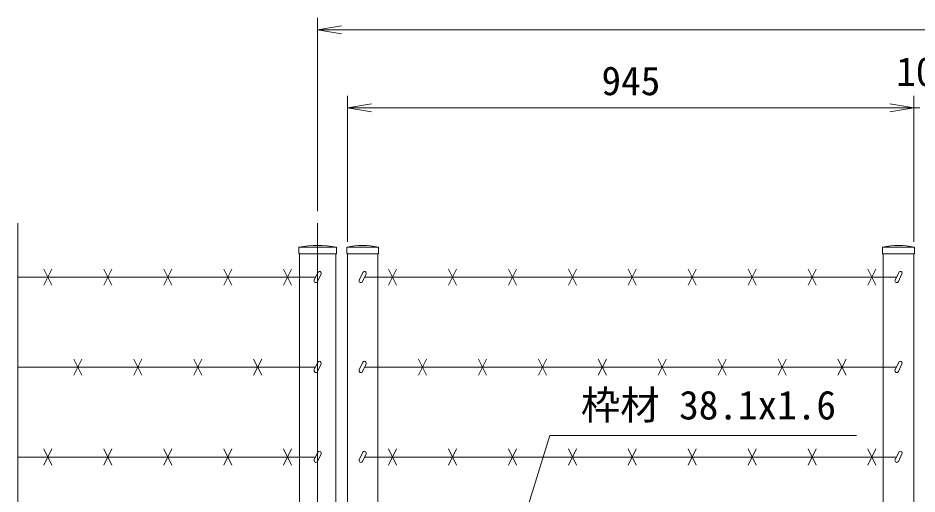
# Model space of a CAD drawing. Units: millimetres, scale not verified. Extents: x -4200 to 4200, y -2970 to 2970.
# Drawn here: x -16 to 1485, y 650 to 1444 of the extents above; entities that cross this region are included whole.
import ezdxf
from ezdxf.enums import TextEntityAlignment as Align

# ---------------------------------------------------------------- set-up
doc = ezdxf.new("R2010")
doc.units = ezdxf.units.MM
doc.header["$LTSCALE"] = 20
doc.linetypes.add('USER1', pattern=[50.8, 31.75, -6.35, 6.35, -6.35])
for name, color, linetype, lineweight in [('0-0_D-STR-TXT', 7, 'Continuous', 9), ('0-4_D-BMK', 2, 'USER1', 13), ('0-5_D-STR1', 1, 'Continuous', 18), ('0-8_D-STR3', 3, 'Continuous', 13), ('0-9_D-STR-DIM', 7, 'Continuous', 9), ('0-A_0', 7, 'Continuous', 9)]:
    doc.layers.add(name, color=color, linetype=linetype, lineweight=lineweight)
doc.styles.add('ＭＳ ゴシック', font='')
doc.styles.get('ＭＳ ゴシック').set_extended_font_data('MS Gothic')

# ---------------------------------------------------------------- blocks, each defined once
blk = doc.blocks.new('_Open')
at = {"layer": '0-A_0'}
blk.add_line((-20, 3.33), (0, 0), dxfattribs=at)
blk.add_lwpolyline([(-20, -3.33), (0, 0), (-20, 0)], dxfattribs=at)

msp = doc.modelspace()

# ---------------------------------------------------------------- linework, layer by layer
at = {"layer": '0-0_D-STR-TXT'}
msp.add_lwpolyline([(1383.78, 747.04), (871.72, 747.04), (826.36, 600.08)], dxfattribs=at)
at = {"layer": '0-4_D-BMK'}
msp.add_line((484.22, 1101.52), (484.22, -868.63), dxfattribs=at)
at = {"layer": '0-5_D-STR1'}
for p, q in [((515.67, 1061.37), (452.77, 1061.37)), ((452.77, 1061.37), (452.77, 1050.37)), ((515.67, 1050.37), (452.77, 1050.37)), ((453.97, 1050.37), (453.97, 614.37)), ((514.47, 1050.37), (514.47, 614.37)), ((515.67, 1050.37), (515.67, 1061.37)), ((585.97, 1061.37), (532.77, 1061.37)), ((532.77, 1061.37), (532.77, 1050.37)), ((585.97, 1050.37), (532.77, 1050.37)), ((533.97, 1050.37), (533.97, 614.37)), ((584.77, 1050.37), (584.77, 614.37)), ((585.97, 1050.37), (585.97, 1061.37)), ((1426.97, 1061.37), (1480.17, 1061.37)), ((1426.97, 1050.37), (1426.97, 1061.37)), ((1426.97, 1050.37), (1480.17, 1050.37)), ((1428.17, 1050.37), (1428.17, 614.37)), ((1478.97, 1050.37), (1478.97, 614.37)), ((1480.17, 1061.37), (1480.17, 1050.37))]:
    msp.add_line(p, q, dxfattribs=at)
for centre, radius, start, end in [((484.22, 898.02), 166.35, 79.10214, 100.89786), ((559.37, 944.94), 119.43, 77.13052, 102.86948), ((1453.57, 944.94), 119.43, 77.13052, 102.86948)]:
    msp.add_arc(centre, radius, start, end, dxfattribs=at)
at = {"layer": '0-8_D-STR3'}
for p, q in [((40.92, 1024.78), (27.51, 997.95)), ((40.92, 997.95), (27.51, 1024.78)), ((140.92, 1024.78), (127.51, 997.95)), ((140.92, 997.95), (127.51, 1024.78)), ((240.92, 1024.78), (227.51, 997.95)), ((240.92, 997.95), (227.51, 1024.78)), ((340.92, 1024.78), (327.51, 997.95)), ((340.92, 997.95), (327.51, 1024.78)), ((440.92, 1024.78), (427.51, 997.95)), ((440.92, 997.95), (427.51, 1024.78)), ((602.66, 1024.78), (616.07, 997.95)), ((602.66, 997.95), (616.07, 1024.78)), ((702.66, 1024.78), (716.07, 997.95)), ((702.66, 997.95), (716.07, 1024.78)), ((802.66, 1024.78), (816.07, 997.95)), ((802.66, 997.95), (816.07, 1024.78)), ((902.66, 1024.78), (916.07, 997.95)), ((902.66, 997.95), (916.07, 1024.78)), ((1002.66, 1024.78), (1016.07, 997.95)), ((1002.66, 997.95), (1016.07, 1024.78)), ((1102.66, 1024.78), (1116.07, 997.95)), ((1102.66, 997.95), (1116.07, 1024.78)), ((1202.66, 1024.78), (1216.07, 997.95)), ((1202.66, 997.95), (1216.07, 1024.78)), ((1302.66, 1024.78), (1316.07, 997.95)), ((1302.66, 997.95), (1316.07, 1024.78)), ((1402.66, 1024.78), (1416.07, 997.95)), ((1402.66, 997.95), (1416.07, 1024.78)), ((-15.78, 1011.37), (480.91, 1011.37)), ((484.65, 1019.4), (478.7, 1006.64)), ((490.09, 1016.86), (484.14, 1004.1)), ((559.8, 1019.4), (553.85, 1006.64)), ((565.24, 1016.86), (559.29, 1004.1)), ((1450.26, 1011.37), (562.68, 1011.37)), ((1454, 1019.4), (1448.05, 1006.64)), ((1459.44, 1016.86), (1453.49, 1004.1)), ((90.92, 874.78), (77.51, 847.95)), ((90.92, 847.95), (77.51, 874.78)), ((190.92, 874.78), (177.51, 847.95)), ((190.92, 847.95), (177.51, 874.78)), ((290.92, 874.78), (277.51, 847.95)), ((290.92, 847.95), (277.51, 874.78)), ((390.92, 874.78), (377.51, 847.95)), ((390.92, 847.95), (377.51, 874.78)), ((652.66, 874.78), (666.07, 847.95)), ((652.66, 847.95), (666.07, 874.78)), ((752.66, 874.78), (766.07, 847.95)), ((752.66, 847.95), (766.07, 874.78)), ((852.66, 874.78), (866.07, 847.95)), ((852.66, 847.95), (866.07, 874.78)), ((952.66, 874.78), (966.07, 847.95)), ((952.66, 847.95), (966.07, 874.78)), ((1052.66, 874.78), (1066.07, 847.95)), ((1052.66, 847.95), (1066.07, 874.78)), ((1152.66, 874.78), (1166.07, 847.95)), ((1152.66, 847.95), (1166.07, 874.78)), ((1252.66, 874.78), (1266.07, 847.95)), ((1252.66, 847.95), (1266.07, 874.78)), ((1352.66, 874.78), (1366.07, 847.95)), ((1352.66, 847.95), (1366.07, 874.78)), ((-15.78, 861.37), (480.91, 861.37)), ((484.65, 869.4), (478.7, 856.64)), ((490.09, 866.86), (484.14, 854.1)), ((559.8, 869.4), (553.85, 856.64)), ((565.24, 866.86), (559.29, 854.1)), ((1450.26, 861.37), (562.68, 861.37)), ((1454, 869.4), (1448.05, 856.64)), ((1459.44, 866.86), (1453.49, 854.1)), ((40.92, 724.78), (27.51, 697.95)), ((40.92, 697.95), (27.51, 724.78)), ((140.92, 724.78), (127.51, 697.95)), ((140.92, 697.95), (127.51, 724.78)), ((240.92, 724.78), (227.51, 697.95)), ((240.92, 697.95), (227.51, 724.78)), ((340.92, 724.78), (327.51, 697.95)), ((340.92, 697.95), (327.51, 724.78)), ((440.92, 724.78), (427.51, 697.95)), ((440.92, 697.95), (427.51, 724.78)), ((602.66, 724.78), (616.07, 697.95)), ((602.66, 697.95), (616.07, 724.78)), ((702.66, 724.78), (716.07, 697.95)), ((702.66, 697.95), (716.07, 724.78)), ((802.66, 724.78), (816.07, 697.95)), ((802.66, 697.95), (816.07, 724.78)), ((902.66, 724.78), (916.07, 697.95)), ((902.66, 697.95), (916.07, 724.78)), ((1002.66, 724.78), (1016.07, 697.95)), ((1002.66, 697.95), (1016.07, 724.78)), ((1102.66, 724.78), (1116.07, 697.95)), ((1102.66, 697.95), (1116.07, 724.78)), ((1202.66, 724.78), (1216.07, 697.95)), ((1202.66, 697.95), (1216.07, 724.78)), ((1302.66, 724.78), (1316.07, 697.95)), ((1302.66, 697.95), (1316.07, 724.78)), ((1402.66, 724.78), (1416.07, 697.95)), ((1402.66, 697.95), (1416.07, 724.78)), ((-15.78, 711.37), (480.91, 711.37)), ((484.65, 719.4), (478.7, 706.64)), ((490.09, 716.86), (484.14, 704.1)), ((559.8, 719.4), (553.85, 706.64)), ((565.24, 716.86), (559.29, 704.1)), ((1450.26, 711.37), (562.68, 711.37)), ((1454, 719.4), (1448.05, 706.64)), ((1459.44, 716.86), (1453.49, 704.1))]:
    msp.add_line(p, q, dxfattribs=at)
for centre, start, end in [((487.37, 1018.13), 334.99524, 154.99707), ((562.52, 1018.13), 334.99524, 154.99707), ((1456.72, 1018.13), 334.99524, 154.99707), ((481.42, 1005.37), 154.99707, 334.99524), ((556.57, 1005.37), 154.99707, 334.99524), ((1450.77, 1005.37), 154.99707, 334.99524), ((487.37, 868.13), 334.99524, 154.99707), ((562.52, 868.13), 334.99524, 154.99707), ((1456.72, 868.13), 334.99524, 154.99707), ((481.42, 855.37), 154.99707, 334.99524), ((556.57, 855.37), 154.99707, 334.99524), ((1450.77, 855.37), 154.99707, 334.99524), ((487.37, 718.13), 334.99524, 154.99707), ((562.52, 718.13), 334.99524, 154.99707), ((1456.72, 718.13), 334.99524, 154.99707), ((481.42, 705.37), 154.99707, 334.99524), ((556.57, 705.37), 154.99707, 334.99524), ((1450.77, 705.37), 154.99707, 334.99524)]:
    msp.add_arc(centre, 3, start, end, dxfattribs=at)
at = {"layer": '0-9_D-STR-DIM'}
for p, q in [((484.22, 1121.52), (484.22, 1444.03)), ((524.22, 1424.03), (2444.22, 1424.03)), ((533.97, 1070.37), (533.97, 1314.03)), ((1478.97, 1070.37), (1478.97, 1314.03)), ((1478.97, 1070.37), (1478.97, 1314.03)), ((573.97, 1294.03), (1438.97, 1294.03)), ((1438.97, 1294.03), (1398.97, 1294.03)), ((1478.97, 1294.03), (1489.47, 1294.03)), ((-15.78, 1101.52), (-15.78, 15.59))]:
    msp.add_line(p, q, dxfattribs=at)

# ---------------------------------------------------------------- block references
at = {"layer": '0-9_D-STR-DIM', "xscale": 2, "yscale": 2, "rotation": 180}
for p in [(484.22, 1424.03), (533.97, 1294.03)]:
    msp.add_blockref('_Open', p, dxfattribs=at)
at = {"layer": '0-9_D-STR-DIM', "xscale": 2, "yscale": 2}
msp.add_blockref('_Open', (1478.97, 1294.03), dxfattribs=at)
msp.add_blockref('_Open', (1478.97, 1294.03), dxfattribs=at)

# ---------------------------------------------------------------- texts
at = {"layer": '0-0_D-STR-TXT', "style": 'ＭＳ ゴシック'}
msp.add_text('枠材 38.1x1.6', height=48.09, dxfattribs=at).set_placement((923.66, 759.63), align=Align.BOTTOM_LEFT)
at = {"layer": '0-9_D-STR-DIM', "style": 'ＭＳ ゴシック'}
for s, p in [('10', (1449.82, 1316.19)), ('945', (957.99, 1300.78))]:
    msp.add_text(s, height=48.09, dxfattribs=at).set_placement(p, align=Align.BOTTOM_LEFT)

doc.saveas('drawing.dxf')
